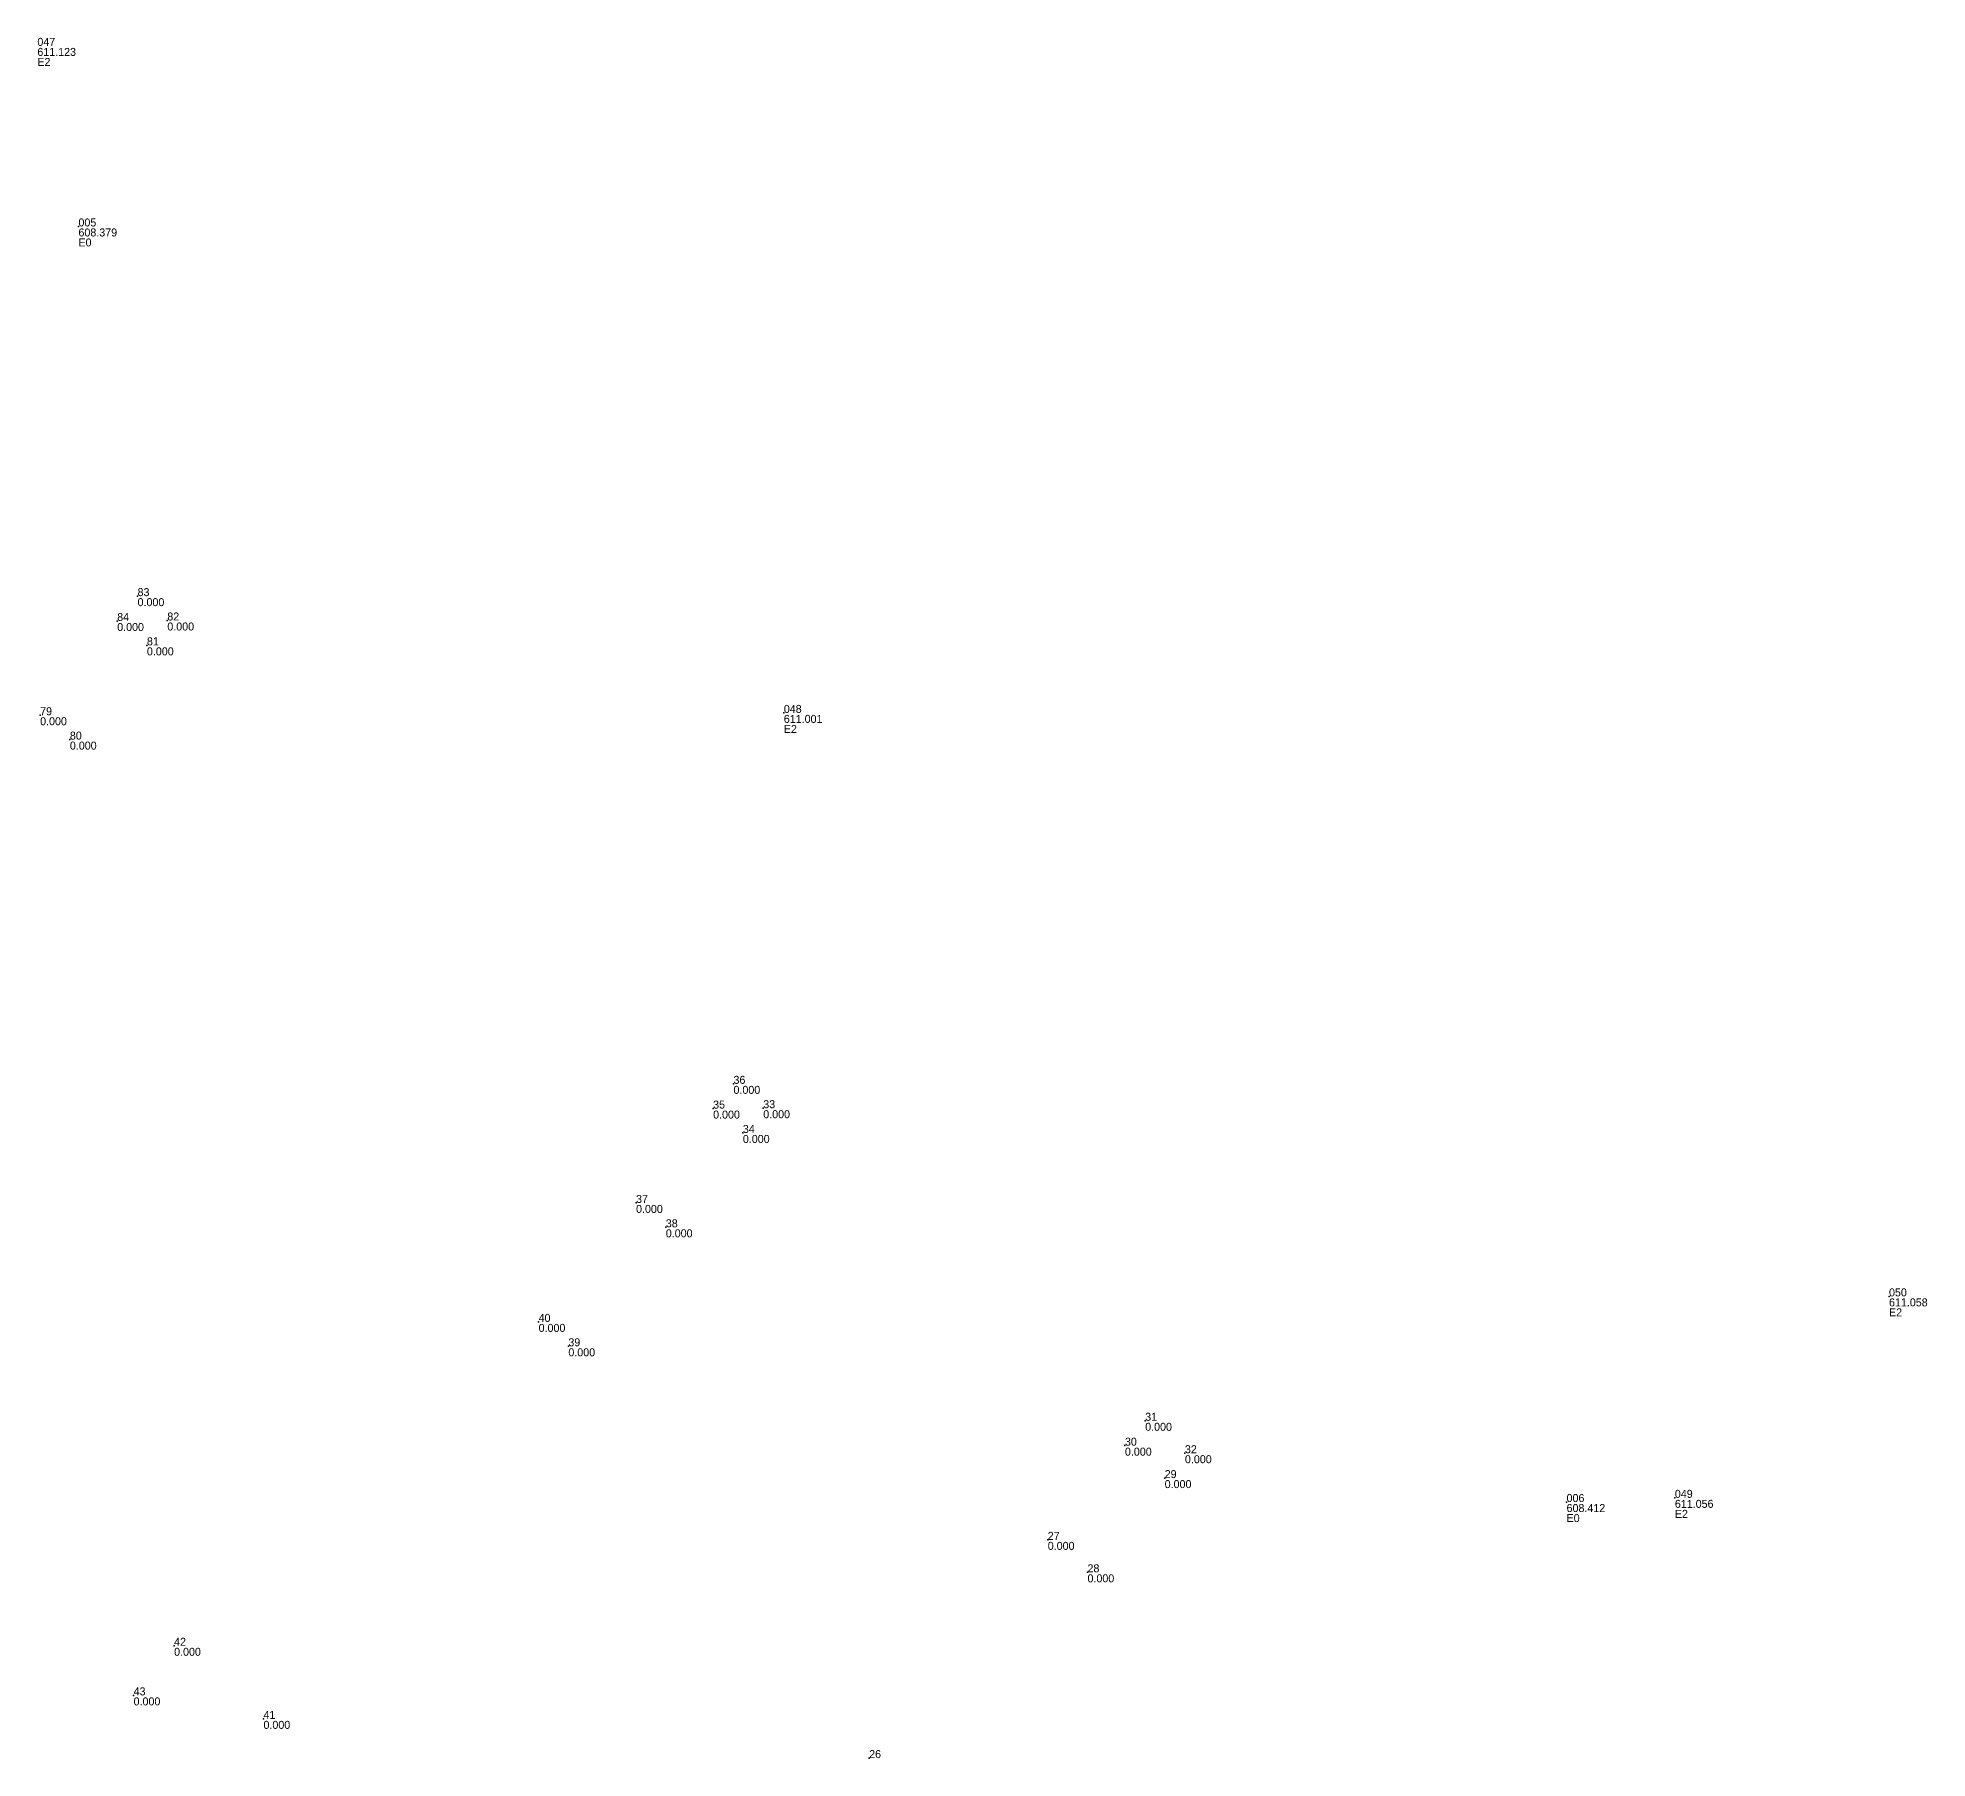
# Model space of a CAD drawing. Header units: metres. Extents: x 7512575.9 to 7512638.6, y 4691701.6 to 4691749.4.
# Drawn here: x 7512606.63 to 7512621.37, y 4691723.86 to 4691737.28 of the extents above; entities that cross this region are included whole.
import ezdxf

# ---------------------------------------------------------------- set-up
doc = ezdxf.new("R2010")
doc.units = ezdxf.units.M
doc.header["$PDSIZE"] = 0.935993
doc.layers.get('0').update_dxf_attribs({"color": 8})
for name, color, linetype in [('PNTDESC', 1, 'Continuous'), ('PNTELEV', 2, 'Continuous'), ('PNTNO', 3, 'Continuous')]:
    doc.layers.add(name, color=color, linetype=linetype)

msp = doc.modelspace()

# ---------------------------------------------------------------- linework, layer by layer
for p in [(7512606.951918, 4691735.806496, 608.378678), (7512607.413, 4691732.923), (7512607.645, 4691732.733), (7512607.254, 4691732.729), (7512607.486, 4691732.539), (7512612.453392, 4691732.012124, 611.000724), (7512606.653, 4691731.994), (7512606.885, 4691731.804), (7512612.061, 4691729.119), (7512611.902, 4691728.926), (7512612.293, 4691728.929), (7512612.134, 4691728.736), (7512611.301, 4691728.19), (7512611.533, 4691728), (7512621.073427, 4691727.461385, 611.057862), (7512610.541, 4691727.262), (7512610.773, 4691727.072), (7512615.272, 4691726.491), (7512615.114, 4691726.297), (7512615.582, 4691726.238), (7512615.424, 4691726.044), (7512618.558543, 4691725.857145, 608.412476), (7512619.403119, 4691725.889898, 611.055756), (7512614.512, 4691725.562), (7512614.822, 4691725.309), (7512607.698, 4691724.736), (7512607.382, 4691724.349), (7512608.395, 4691724.166), (7512613.119, 4691723.86)]:
    msp.add_point(p)

# ---------------------------------------------------------------- texts
at = {"layer": 'PNTDESC', "color": 8}
for s, p in [('E2', (7512606.631507, 4691737.058683)), ('E0', (7512606.951918, 4691735.650497)), ('E2', (7512612.453392, 4691731.856126)), ('E2', (7512621.073427, 4691727.305386)), ('E0', (7512618.558543, 4691725.701146)), ('E2', (7512619.403119, 4691725.733899))]:
    msp.add_text(s, height=0.0624, dxfattribs=at).set_placement(p)
at = {"layer": 'PNTELEV'}
for s, p in [('611.123', (7512606.631507, 4691737.136683)), ('608.379', (7512606.951918, 4691735.728497)), ('0.000', (7512607.413, 4691732.845001)), ('0.000', (7512607.254, 4691732.651001)), ('0.000', (7512607.645, 4691732.655001)), ('0.000', (7512607.486, 4691732.461001)), ('611.001', (7512612.453392, 4691731.934125)), ('0.000', (7512606.653, 4691731.916001)), ('0.000', (7512606.885, 4691731.726001)), ('0.000', (7512612.061, 4691729.041001)), ('0.000', (7512611.902, 4691728.848001)), ('0.000', (7512612.293, 4691728.851001)), ('0.000', (7512612.134, 4691728.658001)), ('0.000', (7512611.301, 4691728.112001)), ('0.000', (7512611.533, 4691727.922001)), ('611.058', (7512621.073427, 4691727.383385)), ('0.000', (7512610.541, 4691727.184001)), ('0.000', (7512610.773, 4691726.994001)), ('0.000', (7512615.272, 4691726.413001)), ('0.000', (7512615.114, 4691726.219001)), ('0.000', (7512615.582, 4691726.160001)), ('0.000', (7512615.424, 4691725.966001)), ('608.412', (7512618.558543, 4691725.779146)), ('611.056', (7512619.403119, 4691725.811899)), ('0.000', (7512614.512, 4691725.484001)), ('0.000', (7512614.822, 4691725.231001)), ('0.000', (7512607.698, 4691724.658001)), ('0.000', (7512607.382, 4691724.271001)), ('0.000', (7512608.395, 4691724.088001))]:
    msp.add_text(s, height=0.0624, dxfattribs=at).set_placement(p)
at = {"layer": 'PNTNO', "color": 8}
for s, p in [('047', (7512606.631507, 4691737.214682)), ('005', (7512606.951918, 4691735.806496)), ('83', (7512607.413, 4691732.923)), ('84', (7512607.254, 4691732.729)), ('82', (7512607.645, 4691732.733)), ('81', (7512607.486, 4691732.539)), ('79', (7512606.653, 4691731.994)), ('048', (7512612.453392, 4691732.012124)), ('80', (7512606.885, 4691731.804)), ('36', (7512612.061, 4691729.119)), ('35', (7512611.902, 4691728.926)), ('33', (7512612.293, 4691728.929)), ('34', (7512612.134, 4691728.736)), ('37', (7512611.301, 4691728.19)), ('38', (7512611.533, 4691728)), ('050', (7512621.073427, 4691727.461385)), ('40', (7512610.541, 4691727.262)), ('39', (7512610.773, 4691727.072)), ('31', (7512615.272, 4691726.491)), ('30', (7512615.114, 4691726.297)), ('32', (7512615.582, 4691726.238)), ('29', (7512615.424, 4691726.044)), ('006', (7512618.558543, 4691725.857145)), ('049', (7512619.403119, 4691725.889898)), ('27', (7512614.512, 4691725.562)), ('28', (7512614.822, 4691725.309)), ('42', (7512607.698, 4691724.736)), ('43', (7512607.382, 4691724.349)), ('41', (7512608.395, 4691724.166)), ('26', (7512613.119, 4691723.86))]:
    msp.add_text(s, height=0.0624, dxfattribs=at).set_placement(p)

doc.saveas('drawing.dxf')
